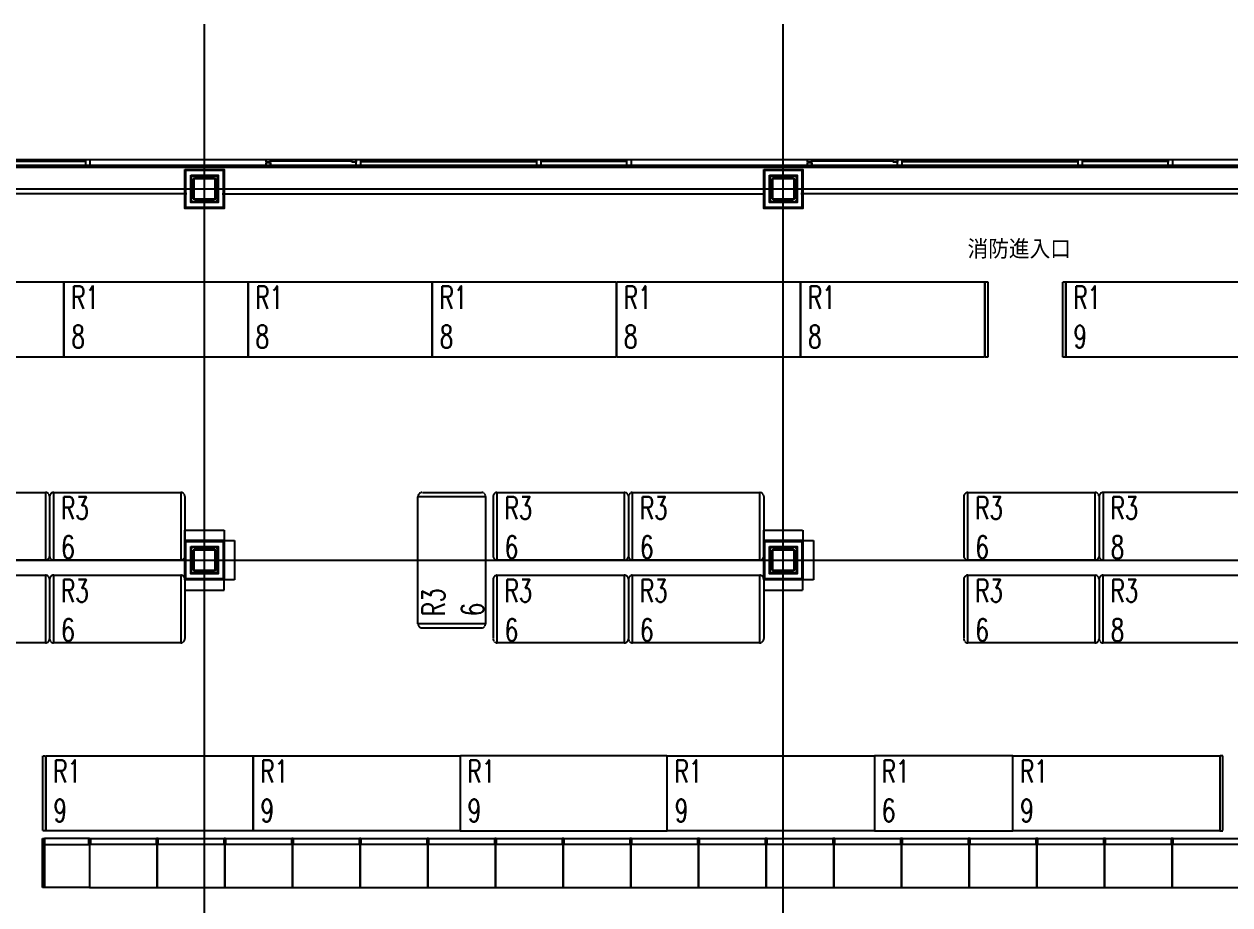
# Model space of a CAD drawing. Header units: millimetres. Extents: x 0 to 181737, y 0 to 59400.
# Drawn here: x 137601 to 153640, y 34742 to 46450 of the extents above; entities that cross this region are included whole.
import ezdxf

# ---------------------------------------------------------------- set-up
doc = ezdxf.new("R2010")
doc.units = ezdxf.units.MM
doc.header["$LTSCALE"] = 0.2
for name, pattern in [('CENTER', [50.8, 31.75, -6.35, 6.35, -6.35]), ('HIDDEN', [9.525, 6.35, -3.175]), ('HIDDEN2', [0.1875, 0.125, -0.0625])]:
    doc.linetypes.add(name, pattern=pattern)
for name, color, linetype in [('A_室名', 8, 'Continuous'), ('A_建築', 8, 'Continuous'), ('A_建築（下図）', 8, 'Continuous'), ('A_建築（軽鉄下地）', 8, 'Continuous'), ('冷設', 8, 'HIDDEN')]:
    doc.layers.add(name, color=color, linetype=linetype)
doc.layers.add('A_通芯', color=8, linetype='CENTER', plot=False)
doc.layers.add('冷設_種類', color=213, linetype='HIDDEN', plot=False)
doc.styles.get("Standard").update_dxf_attribs({"font": 'simplex.shx', "width": 0.8, "bigfont": 'extfont2.shx'})

msp = doc.modelspace()

# ---------------------------------------------------------------- linework, layer by layer
at = {"layer": 'A_建築'}
for points in [[(139740, 44520), (140260, 44520), (140260, 44000), (139740, 44000)], [(139752.5, 44507.5), (140247.5, 44507.5), (140247.5, 44012.5), (139752.5, 44012.5)], [(147440, 44520), (147960, 44520), (147960, 44000), (147440, 44000)], [(147452.5, 44507.5), (147947.5, 44507.5), (147947.5, 44012.5), (147452.5, 44012.5)], [(139740, 39585), (140260, 39585), (140260, 39065), (139740, 39065)], [(139752.5, 39572.5), (140247.5, 39572.5), (140247.5, 39077.5), (139752.5, 39077.5)], [(147440, 39585), (147960, 39585), (147960, 39065), (147440, 39065)], [(147452.5, 39572.5), (147947.5, 39572.5), (147947.5, 39077.5), (147452.5, 39077.5)]]:
    msp.add_lwpolyline(points, close=True, dxfattribs=at)
at = {"layer": 'A_建築（下図）', "color": 8, "linetype": 'Continuous'}
for p, q in [((157950, 44645), (109780, 44645)), ((138420, 44625), (137280, 44625)), ((138480, 44645), (138420, 44645)), ((138420, 44545), (138420, 44645)), ((138480, 44545), (138480, 44645)), ((138480, 44545), (138480, 44645)), ((140820, 44615), (140820, 44645)), ((140880, 44645), (140820, 44645)), ((140880, 44615), (140820, 44615)), ((140880, 44605), (140820, 44605)), ((140820, 44545), (140820, 44605)), ((140880, 44615), (140880, 44645)), ((140880, 44615), (140880, 44645)), ((140880, 44645), (140880, 44615)), ((141960, 44630), (140880, 44630)), ((140880, 44545), (140880, 44605)), ((140880, 44545), (140880, 44605)), ((140880, 44605), (140880, 44545)), ((141960, 44615), (141960, 44645)), ((142020, 44645), (141960, 44645)), ((142020, 44615), (141960, 44615)), ((142080, 44645), (142020, 44645)), ((142020, 44545), (142020, 44645)), ((142020, 44615), (142020, 44645)), ((142020, 44615), (142020, 44645)), ((142020, 44645), (142020, 44615)), ((142080, 44545), (142080, 44645)), ((142080, 44545), (142080, 44645)), ((142080, 44625), (144420, 44625)), ((144480, 44645), (144420, 44645)), ((144420, 44545), (144420, 44645)), ((144480, 44545), (144480, 44645)), ((144480, 44545), (144480, 44645)), ((145620, 44625), (144480, 44625)), ((145680, 44645), (145620, 44645)), ((145620, 44545), (145620, 44645)), ((145680, 44545), (145680, 44645)), ((145680, 44545), (145680, 44645)), ((148020, 44615), (148020, 44645)), ((148080, 44645), (148020, 44645)), ((148080, 44615), (148020, 44615)), ((148080, 44605), (148020, 44605)), ((148020, 44545), (148020, 44605)), ((148080, 44615), (148080, 44645)), ((148080, 44615), (148080, 44645)), ((148080, 44645), (148080, 44615)), ((149160, 44630), (148080, 44630)), ((148080, 44545), (148080, 44605)), ((148080, 44545), (148080, 44605)), ((148080, 44605), (148080, 44545)), ((149160, 44615), (149160, 44645)), ((149220, 44645), (149160, 44645)), ((149220, 44615), (149160, 44615)), ((149280, 44645), (149220, 44645)), ((149220, 44545), (149220, 44645)), ((149220, 44615), (149220, 44645)), ((149220, 44615), (149220, 44645)), ((149220, 44645), (149220, 44615)), ((149280, 44545), (149280, 44645)), ((149280, 44545), (149280, 44645)), ((149280, 44625), (151620, 44625)), ((151680, 44645), (151620, 44645)), ((151620, 44545), (151620, 44645)), ((151680, 44545), (151680, 44645)), ((151680, 44545), (151680, 44645)), ((152820, 44625), (151680, 44625)), ((152880, 44645), (152820, 44645)), ((152820, 44545), (152820, 44645)), ((152820, 44615), (152820, 44645)), ((152820, 44615), (152820, 44645)), ((152820, 44645), (152820, 44615)), ((152880, 44545), (152880, 44645)), ((152880, 44545), (152880, 44645)), ((157950, 44545), (122880, 44545)), ((138480, 44545), (138420, 44545)), ((140820, 44565), (138480, 44565)), ((140880, 44545), (140820, 44545)), ((142080, 44545), (142020, 44545)), ((144480, 44545), (144420, 44545)), ((145680, 44545), (145620, 44545)), ((148020, 44565), (145680, 44565)), ((148080, 44545), (148020, 44545)), ((149280, 44545), (149220, 44545)), ((151680, 44545), (151620, 44545)), ((152880, 44545), (152820, 44545)), ((155220, 44555), (152880, 44555)), ((139850, 44393), (139867, 44410)), ((139850, 44127), (139850, 44393)), ((139862, 44393), (139867, 44398)), ((139862, 44127), (139862, 44393)), ((139867, 44410), (140133, 44410)), ((139867, 44398), (140133, 44398)), ((140133, 44410), (140150, 44393)), ((140133, 44398), (140138, 44393)), ((140138, 44393), (140138, 44127)), ((140150, 44393), (140150, 44127)), ((147550, 44393), (147567, 44410)), ((147550, 44127), (147550, 44393)), ((147562, 44393), (147567, 44398)), ((147562, 44127), (147562, 44393)), ((147567, 44410), (147833, 44410)), ((147567, 44398), (147833, 44398)), ((147833, 44410), (147850, 44393)), ((147833, 44398), (147838, 44393)), ((147838, 44393), (147838, 44127)), ((147850, 44393), (147850, 44127)), ((139765, 44195), (130035, 44195)), ((139867, 44110), (139850, 44127)), ((139867, 44122), (139862, 44127)), ((140133, 44122), (139867, 44122)), ((140133, 44110), (139867, 44110)), ((140150, 44127), (140133, 44110)), ((140138, 44127), (140133, 44122)), ((140133, 44122), (140133, 44122)), ((140133, 44110), (140133, 44110)), ((140235, 44195), (147465, 44195)), ((147567, 44110), (147550, 44127)), ((147567, 44122), (147562, 44127)), ((147833, 44122), (147567, 44122)), ((147833, 44110), (147567, 44110)), ((147850, 44127), (147833, 44110)), ((147838, 44127), (147833, 44122)), ((147833, 44122), (147833, 44122)), ((147833, 44110), (147833, 44110)), ((157600, 44195), (147935, 44195))]:
    msp.add_line(p, q, dxfattribs=at)
at = {"layer": 'A_建築（下図）', "color": 8}
for p, q in [((139825, 44410), (139850, 44435)), ((139850, 44435), (140150, 44435)), ((139850, 44435), (139850, 44435)), ((140150, 44435), (140175, 44410)), ((147525, 44410), (147550, 44435)), ((147550, 44435), (147850, 44435)), ((147550, 44435), (147550, 44435)), ((147850, 44435), (147875, 44410)), ((139825, 44110), (139825, 44410)), ((140175, 44410), (140175, 44110)), ((147525, 44110), (147525, 44410)), ((147875, 44410), (147875, 44110)), ((139850, 44085), (139825, 44110)), ((140175, 44110), (140150, 44085)), ((147550, 44085), (147525, 44110)), ((147875, 44110), (147850, 44085)), ((140150, 44085), (139850, 44085)), ((147850, 44085), (147550, 44085))]:
    msp.add_line(p, q, dxfattribs=at)
at = {"layer": 'A_建築（下図）', "color": 8, "flags": 128}
for points in [[(139850, 39500), (140150, 39500), (140175, 39475), (140175, 39175), (140150, 39150), (139850, 39150), (139825, 39175), (139825, 39475), (139850, 39500)], [(147550, 39500), (147850, 39500), (147875, 39475), (147875, 39175), (147850, 39150), (147550, 39150), (147525, 39175), (147525, 39475), (147550, 39500)]]:
    msp.add_lwpolyline(points, close=True, dxfattribs=at)
at = {"layer": 'A_建築（下図）', "color": 8, "linetype": 'Continuous', "flags": 128}
for points in [[(140133, 39175), (139867, 39175), (139850, 39192), (139850, 39458), (139867, 39475), (140133, 39475), (140150, 39458), (140150, 39192), (140133, 39175)], [(140133, 39187), (139867, 39187), (139862, 39192), (139862, 39458), (139867, 39463), (140133, 39463), (140138, 39458), (140138, 39192), (140133, 39187)], [(147833, 39175), (147567, 39175), (147550, 39192), (147550, 39458), (147567, 39475), (147833, 39475), (147850, 39458), (147850, 39192), (147833, 39175)], [(147833, 39187), (147567, 39187), (147562, 39192), (147562, 39458), (147567, 39463), (147833, 39463), (147838, 39458), (147838, 39192), (147833, 39187)]]:
    msp.add_lwpolyline(points, close=True, dxfattribs=at)
at = {"layer": 'A_建築（軽鉄下地）'}
for points in [[(139817.5, 44442.5), (140182.5, 44442.5), (140182.5, 44077.5), (139817.5, 44077.5)], [(147517.5, 44442.5), (147882.5, 44442.5), (147882.5, 44077.5), (147517.5, 44077.5)], [(139817.5, 39507.5), (140182.5, 39507.5), (140182.5, 39142.5), (139817.5, 39142.5)], [(147517.5, 39507.5), (147882.5, 39507.5), (147882.5, 39142.5), (147517.5, 39142.5)]]:
    msp.add_lwpolyline(points, close=True, dxfattribs=at)
at = {"layer": 'A_通芯', "color": 8}
for points in [[(140000, 14565.35), (140000, 46450.31)], [(147700, 14565.35), (147700, 46450.31)], [(106118.42, 44575), (161724.97, 44575)], [(108422.81, 44260), (161724.97, 44260)], [(106118.42, 39325), (161724.97, 39325)]]:
    msp.add_lwpolyline(points, dxfattribs=at)
at = {"layer": '冷設', "color": 8, "linetype": 'HIDDEN2', "ltscale": 50}
for p, q in [((137939.98, 40170), (137939.98, 39380)), ((137939.98, 40170), (137939.98, 39380)), ((139739.98, 40170), (139739.98, 39380)), ((142894.98, 40225), (143684.98, 40225)), ((143839.98, 40170), (143839.98, 39380)), ((145639.98, 40170), (145639.98, 39380)), ((145639.98, 40170), (145639.98, 39380)), ((147439.98, 40170), (147439.98, 39380)), ((150100, 40170), (150100, 39380)), ((151900, 40170), (151900, 39380)), ((151900, 40170), (151900, 39380)), ((137939.98, 39070), (137939.98, 38280)), ((137939.98, 39070), (137939.98, 38280)), ((139739.98, 39070), (139739.98, 38280)), ((143839.98, 39070), (143839.98, 38280)), ((145639.98, 39070), (145639.98, 38280)), ((145639.98, 39070), (145639.98, 38280)), ((147439.98, 39070), (147439.98, 38280)), ((150100, 39070), (150100, 38280)), ((151900, 39070), (151900, 38280)), ((151900, 39070), (151900, 38280)), ((142894.98, 38425), (143684.98, 38425))]:
    msp.add_line(p, q, dxfattribs=at)
for points in [[(135679.95, 43025.05), (138129.95, 43025.05), (138129.95, 42025.05), (135679.95, 42025.05)], [(138129.95, 43025.05), (140579.95, 43025.05), (140579.95, 42025.05), (138129.95, 42025.05)], [(140579.95, 43025.05), (143029.95, 43025.05), (143029.95, 42025.05), (140579.95, 42025.05)], [(143029.95, 43025.05), (145479.95, 43025.05), (145479.95, 42025.05), (143029.95, 42025.05)], [(145479.95, 43025.05), (147929.95, 43025.05), (147929.95, 42025.05), (145479.95, 42025.05)], [(147929.95, 43025.05), (150379.95, 43025.05), (150379.95, 42025.05), (147929.95, 42025.05)], [(150379.95, 43025.05), (150419.95, 43025.05), (150419.95, 42025.05), (150379.95, 42025.05)], [(151419.95, 43025.05), (151459.95, 43025.05), (151459.95, 42025.05), (151419.95, 42025.05)], [(151459.95, 43025.05), (154260.92, 43025.05), (154260.92, 42025.05), (151459.95, 42025.05)], [(136194.98, 40225), (137884.98, 40225), (137884.98, 39325), (136194.98, 39325)], [(137994.98, 40225), (139684.98, 40225), (139684.98, 39325), (137994.98, 39325)], [(142839.98, 38480), (142839.98, 40170), (143739.98, 40170), (143739.98, 38480)], [(143894.98, 40225), (145584.98, 40225), (145584.98, 39325), (143894.98, 39325)], [(145694.98, 40225), (147384.98, 40225), (147384.98, 39325), (145694.98, 39325)], [(150155, 40225), (151845, 40225), (151845, 39325), (150155, 39325)], [(151955, 39325), (154245, 39325), (154245, 40225), (151955, 40225)], [(139739.98, 39724.99), (140259.98, 39724.99), (140259.98, 39584.99), (139739.98, 39584.99)], [(147439.98, 39724.99), (147959.98, 39724.99), (147959.98, 39584.99), (147439.98, 39584.99)], [(140259.98, 39584.99), (140399.98, 39584.99), (140399.98, 39065), (140259.98, 39065)], [(148099.98, 39065), (147959.98, 39065), (147959.98, 39585), (148099.98, 39585)], [(136194.98, 39125), (137884.98, 39125), (137884.98, 38225), (136194.98, 38225)], [(137994.98, 39125), (139684.98, 39125), (139684.98, 38225), (137994.98, 38225)], [(140259.98, 39065), (139739.98, 39065), (139739.98, 38925), (140259.98, 38925)], [(143894.98, 39125), (145584.98, 39125), (145584.98, 38225), (143894.98, 38225)], [(145694.98, 39125), (147384.98, 39125), (147384.98, 38225), (145694.98, 38225)], [(147959.98, 39065), (147439.98, 39065), (147439.98, 38925), (147959.98, 38925)], [(151845, 38225), (150155, 38225), (150155, 39125), (151845, 39125)], [(151955, 39125), (154245, 39125), (154245, 38225), (151955, 38225)], [(137850.95, 36725.1), (137890.95, 36725.1), (137890.95, 35725.1), (137850.95, 35725.1)], [(137890.95, 36725.1), (140645.95, 36725.1), (140645.95, 35725.1), (137890.95, 35725.1)], [(140645.95, 36725.1), (143400.95, 36725.1), (143400.95, 35725.1), (140645.95, 35725.1)], [(143400.95, 35725.1), (146155.95, 35725.1), (146155.95, 36725.1), (143400.95, 36725.1)], [(146155.95, 36725.1), (148910.95, 36725.1), (148910.95, 35725.1), (146155.95, 35725.1)], [(148910.95, 35725.1), (150750.95, 35725.1), (150750.95, 36725.1), (148910.95, 36725.1)], [(150750.95, 36725.1), (153505.95, 36725.1), (153505.95, 35725.1), (150750.95, 35725.1)], [(153505.95, 35725.1), (153545.95, 35725.1), (153545.95, 36725.1), (153505.95, 36725.1)], [(137870.95, 34971.1), (137845.95, 34971.1), (137845.95, 35625.1), (137870.95, 35625.1)], [(137870.95, 35545.1), (137857.95, 35545.1), (137857.95, 35625.1), (137870.95, 35625.1)], [(138470.95, 35625.1), (137870.95, 35625.1), (137870.95, 35545.1), (138470.95, 35545.1)], [(138457.95, 35545.1), (138470.95, 35545.1), (138470.95, 35625.1), (138457.95, 35625.1)], [(138483.95, 35545.1), (138470.95, 35545.1), (138470.95, 35625.1), (138483.95, 35625.1)], [(138470.95, 35625.1), (139370.95, 35625.1), (139370.95, 35545.1), (138470.95, 35545.1)], [(139357.95, 35545.1), (139370.95, 35545.1), (139370.95, 35625.1), (139357.95, 35625.1)], [(139370.95, 35545.1), (139383.95, 35545.1), (139383.95, 35625.1), (139370.95, 35625.1)], [(139370.95, 35625.1), (140270.95, 35625.1), (140270.95, 35545.1), (139370.95, 35545.1)], [(140257.95, 35545.1), (140270.95, 35545.1), (140270.95, 35625.1), (140257.95, 35625.1)], [(140270.95, 35545.1), (140283.95, 35545.1), (140283.95, 35625.1), (140270.95, 35625.1)], [(140270.95, 35625.1), (141170.95, 35625.1), (141170.95, 35545.1), (140270.95, 35545.1)], [(141157.95, 35545.1), (141170.95, 35545.1), (141170.95, 35625.1), (141157.95, 35625.1)], [(141170.95, 35545.1), (141183.95, 35545.1), (141183.95, 35625.1), (141170.95, 35625.1)], [(141170.95, 35625.1), (142070.95, 35625.1), (142070.95, 35545.1), (141170.95, 35545.1)], [(142057.95, 35545.1), (142070.95, 35545.1), (142070.95, 35625.1), (142057.95, 35625.1)], [(142070.95, 35545.1), (142083.95, 35545.1), (142083.95, 35625.1), (142070.95, 35625.1)], [(142070.95, 35625.1), (142970.95, 35625.1), (142970.95, 35545.1), (142070.95, 35545.1)], [(142957.95, 35545.1), (142970.95, 35545.1), (142970.95, 35625.1), (142957.95, 35625.1)], [(142970.95, 35545.1), (142983.95, 35545.1), (142983.95, 35625.1), (142970.95, 35625.1)], [(142970.95, 35625.1), (143870.95, 35625.1), (143870.95, 35545.1), (142970.95, 35545.1)], [(143857.95, 35545.1), (143870.95, 35545.1), (143870.95, 35625.1), (143857.95, 35625.1)], [(143870.95, 35545.1), (143883.95, 35545.1), (143883.95, 35625.1), (143870.95, 35625.1)], [(143870.95, 35625.1), (144770.95, 35625.1), (144770.95, 35545.1), (143870.95, 35545.1)], [(144757.95, 35545.1), (144770.95, 35545.1), (144770.95, 35625.1), (144757.95, 35625.1)], [(144770.95, 35545.1), (144783.95, 35545.1), (144783.95, 35625.1), (144770.95, 35625.1)], [(144770.95, 35625.1), (145670.95, 35625.1), (145670.95, 35545.1), (144770.95, 35545.1)], [(145657.95, 35545.1), (145670.95, 35545.1), (145670.95, 35625.1), (145657.95, 35625.1)], [(145670.95, 35545.1), (145683.95, 35545.1), (145683.95, 35625.1), (145670.95, 35625.1)], [(145670.95, 35625.1), (146570.95, 35625.1), (146570.95, 35545.1), (145670.95, 35545.1)], [(146557.95, 35545.1), (146570.95, 35545.1), (146570.95, 35625.1), (146557.95, 35625.1)], [(146570.95, 35545.1), (146583.95, 35545.1), (146583.95, 35625.1), (146570.95, 35625.1)], [(146570.95, 35625.1), (147470.95, 35625.1), (147470.95, 35545.1), (146570.95, 35545.1)], [(147457.95, 35545.1), (147470.95, 35545.1), (147470.95, 35625.1), (147457.95, 35625.1)], [(147470.95, 35545.1), (147483.95, 35545.1), (147483.95, 35625.1), (147470.95, 35625.1)], [(147470.95, 35625.1), (148370.95, 35625.1), (148370.95, 35545.1), (147470.95, 35545.1)], [(148357.95, 35545.1), (148370.95, 35545.1), (148370.95, 35625.1), (148357.95, 35625.1)], [(148370.95, 35545.1), (148383.95, 35545.1), (148383.95, 35625.1), (148370.95, 35625.1)], [(148370.95, 35625.1), (149270.95, 35625.1), (149270.95, 35545.1), (148370.95, 35545.1)], [(149257.95, 35545.1), (149270.95, 35545.1), (149270.95, 35625.1), (149257.95, 35625.1)], [(149270.95, 35545.1), (149283.95, 35545.1), (149283.95, 35625.1), (149270.95, 35625.1)], [(149270.95, 35625.1), (150170.95, 35625.1), (150170.95, 35545.1), (149270.95, 35545.1)], [(150157.95, 35545.1), (150170.95, 35545.1), (150170.95, 35625.1), (150157.95, 35625.1)], [(150170.95, 35545.1), (150183.95, 35545.1), (150183.95, 35625.1), (150170.95, 35625.1)], [(150170.95, 35625.1), (151070.95, 35625.1), (151070.95, 35545.1), (150170.95, 35545.1)], [(151057.95, 35545.1), (151070.95, 35545.1), (151070.95, 35625.1), (151057.95, 35625.1)], [(151070.95, 35545.1), (151083.95, 35545.1), (151083.95, 35625.1), (151070.95, 35625.1)], [(151070.95, 35625.1), (151970.95, 35625.1), (151970.95, 35545.1), (151070.95, 35545.1)], [(151957.95, 35545.1), (151970.95, 35545.1), (151970.95, 35625.1), (151957.95, 35625.1)], [(151970.95, 35545.1), (151983.95, 35545.1), (151983.95, 35625.1), (151970.95, 35625.1)], [(151970.95, 35625.1), (152870.95, 35625.1), (152870.95, 35545.1), (151970.95, 35545.1)], [(152857.95, 35545.1), (152870.95, 35545.1), (152870.95, 35625.1), (152857.95, 35625.1)], [(152870.95, 35545.1), (152883.95, 35545.1), (152883.95, 35625.1), (152870.95, 35625.1)], [(152870.95, 35625.1), (153770.95, 35625.1), (153770.95, 35545.1), (152870.95, 35545.1)], [(138470.95, 34971.1), (137870.95, 34971.1), (137870.95, 35545.1), (138470.95, 35545.1)], [(138470.95, 34971.1), (139370.95, 34971.1), (139370.95, 35545.1), (138470.95, 35545.1)], [(139370.95, 34971.1), (140270.95, 34971.1), (140270.95, 35545.1), (139370.95, 35545.1)], [(140270.95, 34971.1), (141170.95, 34971.1), (141170.95, 35545.1), (140270.95, 35545.1)], [(141170.95, 34971.1), (142070.95, 34971.1), (142070.95, 35545.1), (141170.95, 35545.1)], [(142070.95, 34971.1), (142970.95, 34971.1), (142970.95, 35545.1), (142070.95, 35545.1)], [(142970.95, 34971.1), (143870.95, 34971.1), (143870.95, 35545.1), (142970.95, 35545.1)], [(143870.95, 34971.1), (144770.95, 34971.1), (144770.95, 35545.1), (143870.95, 35545.1)], [(144770.95, 34971.1), (145670.95, 34971.1), (145670.95, 35545.1), (144770.95, 35545.1)], [(145670.95, 34971.1), (146570.95, 34971.1), (146570.95, 35545.1), (145670.95, 35545.1)], [(146570.95, 34971.1), (147470.95, 34971.1), (147470.95, 35545.1), (146570.95, 35545.1)], [(147470.95, 34971.1), (148370.95, 34971.1), (148370.95, 35545.1), (147470.95, 35545.1)], [(148370.95, 34971.1), (149270.95, 34971.1), (149270.95, 35545.1), (148370.95, 35545.1)], [(149270.95, 34971.1), (150170.95, 34971.1), (150170.95, 35545.1), (149270.95, 35545.1)], [(150170.95, 34971.1), (151070.95, 34971.1), (151070.95, 35545.1), (150170.95, 35545.1)], [(151070.95, 34971.1), (151970.95, 34971.1), (151970.95, 35545.1), (151070.95, 35545.1)], [(151970.95, 34971.1), (152870.95, 34971.1), (152870.95, 35545.1), (151970.95, 35545.1)], [(152870.95, 34971.1), (153770.95, 34971.1), (153770.95, 35545.1), (152870.95, 35545.1)]]:
    msp.add_lwpolyline(points, close=True, dxfattribs=at)
for centre, start, end in [((137884.98, 40170), 0, 90), ((137994.98, 40170), 90, 180), ((139684.98, 40170), 0, 90), ((142894.98, 40170), 90, 180), ((143684.98, 40170), 0, 90), ((143894.98, 40170), 90, 180), ((145584.98, 40170), 0, 90), ((145694.98, 40170), 90, 180), ((147384.98, 40170), 0, 90), ((150155, 40170), 90, 180), ((151845, 40170), 0, 90), ((151955, 40170), 90, 180), ((137884.98, 39380), 270, 0), ((137994.98, 39380), 180, 270), ((139684.98, 39380), 270, 0), ((143894.98, 39380), 180, 270), ((145584.98, 39380), 270, 0), ((145694.98, 39380), 180, 270), ((147384.98, 39380), 270, 0), ((150155, 39380), 180, 270), ((151845, 39380), 270, 0), ((151955, 39380), 180, 270), ((137884.98, 39070), 0, 90), ((137994.98, 39070), 90, 180), ((139684.98, 39070), 0, 90), ((143894.98, 39070), 90, 180), ((145584.98, 39070), 0, 90), ((145694.98, 39070), 90, 180), ((147384.98, 39070), 0, 90), ((150155, 39070), 90, 180), ((151845, 39070), 0, 90), ((151955, 39070), 90, 180), ((142894.98, 38480), 180, 270), ((143684.98, 38480), 270, 0), ((137884.98, 38280), 270, 0), ((137994.98, 38280), 180, 270), ((139684.98, 38280), 270, 0), ((143894.98, 38280), 180, 270), ((145584.98, 38280), 270, 0), ((145694.98, 38280), 180, 270), ((147384.98, 38280), 270, 0), ((150155, 38280), 180, 270), ((151845, 38280), 270, 0), ((151955, 38280), 180, 270)]:
    msp.add_arc(centre, 55, start, end, dxfattribs=at)

# ---------------------------------------------------------------- texts
at = {"layer": 'A_室名'}
msp.add_text('消防進入口', height=250, dxfattribs=at).set_placement((150150.65, 43332.49))
at = {"layer": '冷設_種類', "width": 0.7}
for s, p in [('R1', (138227.51, 42667.66)), ('R1', (140677.51, 42667.85)), ('R1', (143127.51, 42667.66)), ('R1', (145577.51, 42667.66)), ('R1', (148027.51, 42667.66)), ('R1', (151557.51, 42667.85)), ('8', (138229.62, 42147)), ('8', (140679.62, 42147.19)), ('8', (143129.62, 42147)), ('8', (145579.62, 42147)), ('8', (148029.62, 42147)), ('9', (151559.62, 42147.19)), ('R3', (138092.54, 39867.61)), ('R3', (143992.54, 39867.61)), ('R3', (145792.54, 39867.61)), ('R3', (150252.56, 39867.61)), ('R3', (152052.56, 39867.61)), ('6', (138094.66, 39346.94)), ('6', (143994.66, 39346.94)), ('6', (145794.66, 39346.94)), ('6', (150254.68, 39346.94)), ('8', (152054.68, 39346.94)), ('R3', (138092.6, 38767.61)), ('R3', (143992.6, 38767.61)), ('R3', (145792.6, 38767.61)), ('R3', (150252.61, 38767.61)), ('R3', (152052.56, 38767.61)), ('6', (138094.72, 38246.94)), ('6', (143994.72, 38246.94)), ('6', (145794.72, 38246.94)), ('6', (150254.73, 38246.94)), ('8', (152054.68, 38246.94)), ('R1', (137988.51, 36367.8)), ('R1', (140743.51, 36367.8)), ('R1', (143498.51, 36367.8)), ('R1', (146253.51, 36367.8)), ('R1', (149008.51, 36367.8)), ('R1', (150848.51, 36367.8)), ('9', (137990.62, 35847.14)), ('9', (140745.62, 35847.14)), ('9', (143500.62, 35847.14)), ('9', (146255.62, 35847.14)), ('6', (149010.62, 35847.14)), ('9', (150850.62, 35847.14))]:
    msp.add_text(s, height=300, dxfattribs=at).set_placement(p)
for s, p in [('R3', (143197.18, 38577.55)), ('6', (143717.85, 38579.67))]:
    msp.add_text(s, height=300, rotation=90, dxfattribs=at).set_placement(p)

doc.saveas('drawing.dxf')
